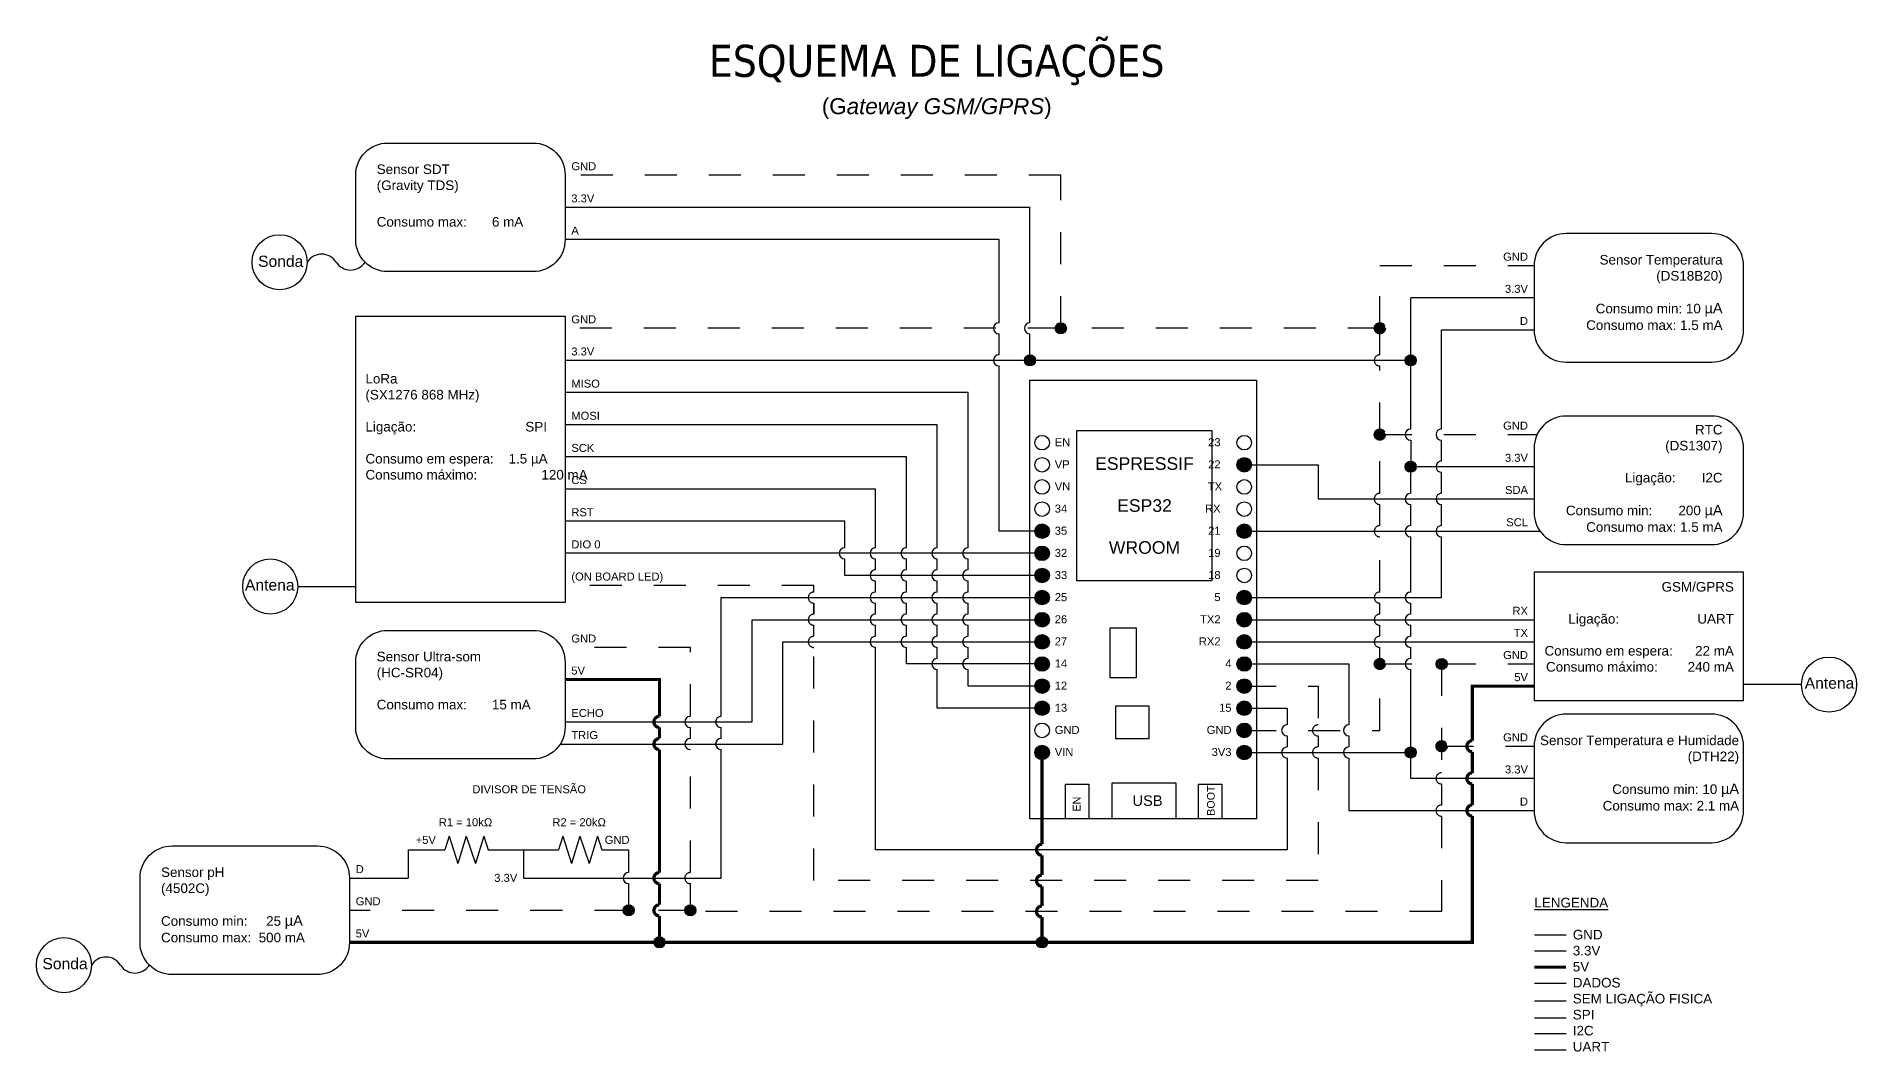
# Model space of a CAD drawing. Header units: millimetres. Extents: x 3638.9 to 3686.5, y 1948.8 to 1978.
# Drawn here: x 3648.54 to 3654.23, y 1953.66 to 1956.83 of the extents above; entities that cross this region are included whole.
import ezdxf

# ---------------------------------------------------------------- set-up
doc = ezdxf.new("R2010")
doc.units = ezdxf.units.MM
doc.linetypes.add('DASHDOT2', pattern=[12.7, 6.35, -3.175, 0, -3.175])
doc.linetypes.add('DASHED2', pattern=[9.525, 6.35, -3.175])
for name, color, linetype in [('Cercadura', 5, 'Continuous'), ('Cotas', 9, 'Continuous'), ('Paredes', 7, 'Continuous'), ('Texto', 51, 'Continuous'), ('Vista 1', 1, 'Continuous'), ('Vista 2', 2, 'Continuous'), ('Vista 3', 8, 'Continuous')]:
    doc.layers.add(name, color=color, linetype=linetype)
doc.styles.get("Standard").update_dxf_attribs({"font": 'arial.ttf'})
pattern_1 = [(0, (-0.079, 0.034), (0, 6.985), [5.08, -1.905]), (90, (-0.079, 0.034), (-6.985, 4e-16), [5.08, -1.905])]
pattern_2 = [(0, (0, -0.069), (0, 6.985), [5.08, -1.905]), (90, (0, -0.069), (-6.985, 4e-16), [5.08, -1.905])]

msp = doc.modelspace()

# ---------------------------------------------------------------- hatches: boundary and pattern name
at = {"layer": 'Cotas'}
h = msp.add_hatch(dxfattribs=at)
h.set_pattern_fill('ANGLE', color=256)
h.set_pattern_definition(pattern_2)
h.paths.add_polyline_path([(3651.7078, 1955.212, 1), (3651.6621, 1955.212, 1)])
h = msp.add_hatch(dxfattribs=at)
h.set_pattern_fill('ANGLE', color=256)
h.set_pattern_definition(pattern_2)
h.paths.add_polyline_path([(3651.7078, 1955.212, 1), (3651.6621, 1955.212, 1)])
h = msp.add_hatch(dxfattribs=at)
h.set_pattern_fill('ANGLE', color=256)
h.set_pattern_definition(pattern_2)
h.paths.add_polyline_path([(3651.7078, 1955.212, 1), (3651.6621, 1955.212, 1)])
h = msp.add_hatch(dxfattribs=at)
h.set_pattern_fill('ANGLE', color=256)
h.set_pattern_definition(pattern_2)
h.paths.add_polyline_path([(3651.7078, 1955.212, 1), (3651.6621, 1955.212, 1)])
h = msp.add_hatch(dxfattribs=at)
h.set_pattern_fill('ANGLE', color=256)
h.set_pattern_definition(pattern_2)
h.paths.add_polyline_path([(3651.7078, 1955.212, 1), (3651.6621, 1955.212, 1)])
at = {"layer": 'Paredes'}
h = msp.add_hatch(dxfattribs=at)
h.set_pattern_fill('ANGLE', color=256)
h.set_pattern_definition(pattern_1)
h.paths.add_polyline_path([(3654.1867, 1954.4553, 0.414214), (3654.1693, 1954.4379), (3654.1867, 1954.4379)])
h.paths.add_polyline_path([(3654.1867, 1954.4553), (3654.1867, 1954.4379), (3654.2041, 1954.4379, 0.414214)])
h.paths.add_polyline_path([(3654.2041, 1954.4379), (3654.1867, 1954.4379), (3654.1693, 1954.4379, 1)])
h = msp.add_hatch(dxfattribs=at)
h.set_pattern_fill('ANGLE', color=256)
h.set_pattern_definition(pattern_1)
h.paths.add_polyline_path([(3654.1867, 1954.4553, 0.414214), (3654.1693, 1954.4379), (3654.1867, 1954.4379)])
h.paths.add_polyline_path([(3654.1867, 1954.4553), (3654.1867, 1954.4379), (3654.2041, 1954.4379, 0.414214)])
h.paths.add_polyline_path([(3654.2041, 1954.4379), (3654.1867, 1954.4379), (3654.1693, 1954.4379, 1)])
at = {"layer": 'Texto'}
h = msp.add_hatch(color=256, dxfattribs=at)
h.dxf.hatch_style = 1
h.paths.add_polyline_path([(3652.3395, 1955.4886, 1), (3652.2938, 1955.4886, 1)])
h = msp.add_hatch(dxfattribs=at)
h.set_pattern_fill('ANGLE', color=256)
h.set_pattern_definition([(0, (0, 0), (0, 6.985), [5.08, -1.905]), (90, (0, 0), (-6.985, 4e-16), [5.08, -1.905])])
h.paths.add_polyline_path([(3651.7078, 1955.2811, 1), (3651.6621, 1955.2811, 1)])
h = msp.add_hatch(color=256, dxfattribs=at)
h.dxf.hatch_style = 1
h.paths.add_polyline_path([(3651.7078, 1955.2811, 1), (3651.6621, 1955.2811, 1)])
h = msp.add_hatch(color=256, dxfattribs=at)
h.dxf.hatch_style = 1
h.paths.add_polyline_path([(3652.2938, 1955.2811, 1), (3652.3395, 1955.2811, 1)])
h = msp.add_hatch(color=256, dxfattribs=at)
h.dxf.hatch_style = 1
h.paths.add_polyline_path([(3651.7078, 1955.212, 1), (3651.6621, 1955.212, 1)])
h = msp.add_hatch(color=256, dxfattribs=at)
h.dxf.hatch_style = 1
h.paths.add_polyline_path([(3651.7078, 1955.1429, 1), (3651.6621, 1955.1429, 1)])
h = msp.add_hatch(color=256, dxfattribs=at)
h.dxf.hatch_style = 1
h.paths.add_polyline_path([(3651.7078, 1955.0737, 1), (3651.6621, 1955.0737, 1)])
h = msp.add_hatch(color=256, dxfattribs=at)
h.dxf.hatch_style = 1
h.paths.add_polyline_path([(3652.2938, 1955.0737, 1), (3652.3395, 1955.0737, 1)])
h = msp.add_hatch(color=256, dxfattribs=at)
h.dxf.hatch_style = 1
h.paths.add_polyline_path([(3651.7078, 1955.0046, 1), (3651.6621, 1955.0046, 1)])
h = msp.add_hatch(color=256, dxfattribs=at)
h.dxf.hatch_style = 1
h.paths.add_polyline_path([(3652.3395, 1955.0046, 1), (3652.2938, 1955.0046, 1)])
h = msp.add_hatch(color=256, dxfattribs=at)
h.dxf.hatch_style = 1
h.paths.add_polyline_path([(3651.7078, 1954.9354, 1), (3651.6621, 1954.9354, 1)])
h = msp.add_hatch(color=256, dxfattribs=at)
h.dxf.hatch_style = 1
h.paths.add_polyline_path([(3652.3395, 1954.9354, 1), (3652.2938, 1954.9354, 1)])
h = msp.add_hatch(color=256, dxfattribs=at)
h.dxf.hatch_style = 1
h.paths.add_polyline_path([(3651.7078, 1954.8663, 1), (3651.6621, 1954.8663, 1)])
h = msp.add_hatch(color=256, dxfattribs=at)
h.dxf.hatch_style = 1
h.paths.add_polyline_path([(3652.2938, 1954.8663, 1), (3652.3395, 1954.8663, 1)])
h = msp.add_hatch(color=256, dxfattribs=at)
h.dxf.hatch_style = 1
h.paths.add_polyline_path([(3651.7078, 1954.7971, 1), (3651.6621, 1954.7971, 1)])
h = msp.add_hatch(color=256, dxfattribs=at)
h.dxf.hatch_style = 1
h.paths.add_polyline_path([(3652.3395, 1954.7971, 1), (3652.2938, 1954.7971, 1)])
h = msp.add_hatch(color=256, dxfattribs=at)
h.dxf.hatch_style = 1
h.paths.add_polyline_path([(3651.7078, 1954.728, 1), (3651.6621, 1954.728, 1)])
h = msp.add_hatch(color=256, dxfattribs=at)
h.dxf.hatch_style = 1
h.paths.add_polyline_path([(3652.3395, 1954.728, 1), (3652.2938, 1954.728, 1)])
at = {"layer": 'Vista 1'}
h = msp.add_hatch(color=11, dxfattribs=at)
h.dxf.hatch_style = 1
h.paths.add_polyline_path([(3651.6471, 1955.8322), (3651.6471, 1955.8148), (3651.6645, 1955.8148, 0.414214)])
h.paths.add_polyline_path([(3651.6471, 1955.8322, 0.414214), (3651.6297, 1955.8148), (3651.6471, 1955.8148)])
h.paths.add_polyline_path([(3651.6645, 1955.8148), (3651.6297, 1955.8148, 1)])
h = msp.add_hatch(color=11, dxfattribs=at)
h.dxf.hatch_style = 1
h.paths.add_polyline_path([(3652.8368, 1955.8322), (3652.8368, 1955.8148), (3652.8542, 1955.8148, 0.414214)])
h.paths.add_polyline_path([(3652.8368, 1955.8322, 0.414214), (3652.8194, 1955.8148), (3652.8368, 1955.8148)])
h.paths.add_polyline_path([(3652.8542, 1955.8148), (3652.8194, 1955.8148, 1)])
h = msp.add_hatch(color=11, dxfattribs=at)
h.dxf.hatch_style = 1
h.paths.add_polyline_path([(3652.8368, 1955.5), (3652.8368, 1955.4825), (3652.8542, 1955.4825, 0.414214)])
h.paths.add_polyline_path([(3652.8368, 1955.5, 0.414214), (3652.8194, 1955.4825), (3652.8368, 1955.4825)])
h.paths.add_polyline_path([(3652.8542, 1955.4825), (3652.8194, 1955.4825, 1)])
h = msp.add_hatch(color=244, dxfattribs=at)
h.dxf.hatch_style = 1
h.paths.add_polyline_path([(3651.6621, 1954.5897, 1), (3651.7078, 1954.5897, 1)])
h = msp.add_hatch(color=11, dxfattribs=at)
h.dxf.hatch_style = 1
h.paths.add_polyline_path([(3652.2938, 1954.5897, 1), (3652.3395, 1954.5897, 1)])
h = msp.add_hatch(color=11, dxfattribs=at)
h.dxf.hatch_style = 1
h.paths.add_polyline_path([(3652.8368, 1954.6071), (3652.8368, 1954.5897), (3652.8542, 1954.5897, 0.414214)])
h.paths.add_polyline_path([(3652.8368, 1954.6071, 0.414214), (3652.8194, 1954.5897), (3652.8368, 1954.5897)])
h.paths.add_polyline_path([(3652.8542, 1954.5897), (3652.8194, 1954.5897, 1)])
h = msp.add_hatch(color=244, dxfattribs=at)
h.dxf.hatch_style = 1
h.paths.add_polyline_path([(3650.4896, 1954.0138), (3650.4896, 1953.9963), (3650.507, 1953.9963, 0.414214)])
h.paths.add_polyline_path([(3650.4896, 1954.0138, 0.414214), (3650.4722, 1953.9963), (3650.4896, 1953.9963)])
h.paths.add_polyline_path([(3650.507, 1953.9963), (3650.4722, 1953.9963, 1)])
h = msp.add_hatch(color=244, dxfattribs=at)
h.dxf.hatch_style = 1
h.paths.add_polyline_path([(3651.685, 1954.0138), (3651.685, 1953.9963), (3651.7024, 1953.9963, 0.414214)])
h.paths.add_polyline_path([(3651.685, 1954.0138, 0.414214), (3651.6676, 1953.9963), (3651.685, 1953.9963)])
h.paths.add_polyline_path([(3651.7024, 1953.9963), (3651.6676, 1953.9963, 1)])
at = {"layer": 'Vista 3'}
h = msp.add_hatch(color=256, dxfattribs=at)
h.dxf.hatch_style = 1
h.paths.add_polyline_path([(3651.7436, 1955.9327), (3651.7436, 1955.9153), (3651.761, 1955.9153, 0.414214)])
h.paths.add_polyline_path([(3651.7436, 1955.9327, 0.414214), (3651.7262, 1955.9153), (3651.7436, 1955.9153)])
h.paths.add_polyline_path([(3651.761, 1955.9153), (3651.7262, 1955.9153, 1)])
at = {"layer": 'Vista 3', "linetype": 'DASHDOT2', "ltscale": 0.008}
h = msp.add_hatch(color=256, dxfattribs=at)
h.dxf.hatch_style = 1
h.paths.add_polyline_path([(3652.7403, 1955.9327), (3652.7403, 1955.9153), (3652.7578, 1955.9153, 0.414214)])
h.paths.add_polyline_path([(3652.7403, 1955.9327, 0.414214), (3652.7229, 1955.9153), (3652.7403, 1955.9153)])
h.paths.add_polyline_path([(3652.7578, 1955.9153), (3652.7229, 1955.9153, 1)])
h = msp.add_hatch(color=256, dxfattribs=at)
h.dxf.hatch_style = 1
h.paths.add_polyline_path([(3652.7403, 1955.6004), (3652.7403, 1955.583), (3652.7578, 1955.583, 0.414214)])
h.paths.add_polyline_path([(3652.7403, 1955.6004, 0.414214), (3652.7229, 1955.583), (3652.7403, 1955.583)])
h.paths.add_polyline_path([(3652.7578, 1955.583), (3652.7229, 1955.583, 1)])
h = msp.add_hatch(color=256, dxfattribs=at)
h.dxf.hatch_style = 1
h.paths.add_polyline_path([(3652.7403, 1954.8837), (3652.7403, 1954.8663), (3652.7578, 1954.8663, 0.414214)])
h.paths.add_polyline_path([(3652.7403, 1954.8837, 0.414214), (3652.7229, 1954.8663), (3652.7403, 1954.8663)])
h.paths.add_polyline_path([(3652.7578, 1954.8663), (3652.7229, 1954.8663, 1)])
at = {"layer": 'Vista 3'}
h = msp.add_hatch(color=256, dxfattribs=at)
h.dxf.hatch_style = 1
h.paths.add_polyline_path([(3652.9333, 1954.8837), (3652.9333, 1954.8663), (3652.9507, 1954.8663, 0.414214)])
h.paths.add_polyline_path([(3652.9333, 1954.8837, 0.414214), (3652.9158, 1954.8663), (3652.9333, 1954.8663)])
h.paths.add_polyline_path([(3652.9507, 1954.8663), (3652.9158, 1954.8663, 1)])
h = msp.add_hatch(color=256, dxfattribs=at)
h.dxf.hatch_style = 1
h.paths.add_polyline_path([(3652.2938, 1954.6588, 1), (3652.3395, 1954.6588, 1)])
at = {"layer": 'Vista 3', "linetype": 'DASHDOT2', "ltscale": 0.008}
h = msp.add_hatch(color=256, dxfattribs=at)
h.dxf.hatch_style = 1
h.paths.add_polyline_path([(3652.9333, 1954.6266), (3652.9333, 1954.6092), (3652.9507, 1954.6092, 0.414214)])
h.paths.add_polyline_path([(3652.9333, 1954.6266, 0.414214), (3652.9158, 1954.6092), (3652.9333, 1954.6092)])
h.paths.add_polyline_path([(3652.9507, 1954.6092), (3652.9158, 1954.6092, 1)])
at = {"layer": 'Vista 3'}
h = msp.add_hatch(color=256, dxfattribs=at)
h.dxf.hatch_style = 1
h.paths.add_polyline_path([(3650.3931, 1954.1138), (3650.3931, 1954.0964), (3650.4105, 1954.0964, 0.414214)])
h.paths.add_polyline_path([(3650.3931, 1954.1138, 0.414214), (3650.3757, 1954.0964), (3650.3931, 1954.0964)])
h.paths.add_polyline_path([(3650.4105, 1954.0964), (3650.3757, 1954.0964, 1)])
h = msp.add_hatch(color=256, dxfattribs=at)
h.dxf.hatch_style = 1
h.paths.add_polyline_path([(3650.586, 1954.1138), (3650.586, 1954.0964), (3650.6035, 1954.0964, 0.414214)])
h.paths.add_polyline_path([(3650.586, 1954.1138, 0.414214), (3650.5686, 1954.0964), (3650.586, 1954.0964)])
h.paths.add_polyline_path([(3650.6035, 1954.0964), (3650.5686, 1954.0964, 1)])

# ---------------------------------------------------------------- linework, layer by layer
at = {"layer": 'Cercadura'}
for points in [[(3649.6403, 1956.4941), (3650.0947, 1956.4941, -0.414214), (3650.1947, 1956.3941), (3650.1947, 1956.1922, -0.414214), (3650.0947, 1956.0922), (3649.6403, 1956.0922, -0.414214), (3649.5403, 1956.1922), (3649.5403, 1956.3941, -0.414214)], [(3653.777, 1956.2113), (3653.3226, 1956.2113, 0.414214), (3653.2226, 1956.1113), (3653.2226, 1955.9095, 0.414214), (3653.3226, 1955.8095), (3653.777, 1955.8095, 0.414214), (3653.877, 1955.9095), (3653.877, 1956.1113, 0.414214)], [(3653.777, 1955.641), (3653.3226, 1955.641, 0.414214), (3653.2226, 1955.541), (3653.2226, 1955.3392, 0.414214), (3653.3226, 1955.2392), (3653.777, 1955.2392, 0.414214), (3653.877, 1955.3392), (3653.877, 1955.541, 0.414214)], [(3649.6403, 1954.9714), (3650.0947, 1954.9714, -0.414214), (3650.1947, 1954.8714), (3650.1947, 1954.6695, -0.414214), (3650.0947, 1954.5695), (3649.6403, 1954.5695, -0.414214), (3649.5403, 1954.6695), (3649.5403, 1954.8714, -0.414214)], [(3653.777, 1954.7096), (3653.3226, 1954.7096, 0.414214), (3653.2226, 1954.6096), (3653.2226, 1954.4078, 0.414214), (3653.3226, 1954.3078), (3653.777, 1954.3078, 0.414214), (3653.877, 1954.4078), (3653.877, 1954.6096, 0.414214)], [(3648.9664, 1954.2977), (3649.4208, 1954.2977, -0.414214), (3649.5208, 1954.1977), (3649.5208, 1953.9959, -0.414214), (3649.4208, 1953.8959), (3648.9664, 1953.8959, -0.414214), (3648.8664, 1953.9959), (3648.8664, 1954.1977, -0.414214)]]:
    msp.add_lwpolyline(points, format="xyb", close=True, dxfattribs=at)
for points in [[(3649.5403, 1955.9535), (3650.1947, 1955.9535), (3650.1947, 1955.0584), (3649.5403, 1955.0584)], [(3653.877, 1955.1535), (3653.2226, 1955.1535), (3653.2226, 1954.7517), (3653.877, 1954.7517)]]:
    msp.add_lwpolyline(points, close=True, dxfattribs=at)
at = {"layer": 'Cotas'}
for centre in [(3652.3166, 1954.6588), (3651.685, 1954.5897), (3652.3166, 1954.5897)]:
    msp.add_circle(centre, 0.0228, dxfattribs=at)
at = {"layer": 'Paredes'}
for p, q in [((3649.3595, 1955.1084), (3649.5403, 1955.1084)), ((3654.0578, 1954.8017), (3653.877, 1954.8017))]:
    msp.add_line(p, q, dxfattribs=at)
for points in [[(3651.6471, 1955.7531), (3652.3545, 1955.7531), (3652.3545, 1954.3822), (3651.6471, 1954.3822)], [(3651.7941, 1955.5959), (3652.2159, 1955.5959), (3652.2159, 1955.1262), (3651.7941, 1955.1262)]]:
    msp.add_lwpolyline(points, close=True, dxfattribs=at)
for centre in [(3649.3027, 1956.1215), (3649.2734, 1955.1084), (3654.1439, 1954.8017), (3648.6288, 1953.9252)]:
    msp.add_circle(centre, 0.0861, dxfattribs=at)
for centre, radius, start, end in [((3649.434, 1956.094), 0.0529, 31.3387, 148.6613), ((3649.5244, 1956.1512), 0.0541, 213.2799, 326.7201), ((3648.7601, 1953.8976), 0.0529, 31.3387, 148.6613), ((3648.8505, 1953.9548), 0.0541, 213.2799, 326.7201)]:
    msp.add_arc(centre, radius, start, end, dxfattribs=at)
at = {"layer": 'Texto'}
for centre in [(3652.3166, 1955.4886), (3651.685, 1955.2811), (3652.3166, 1955.2811), (3651.685, 1955.212), (3651.685, 1955.212), (3651.685, 1955.1429), (3651.685, 1955.0737), (3652.3166, 1955.0737), (3651.685, 1955.0046), (3652.3166, 1955.0046), (3651.685, 1954.9354), (3652.3166, 1954.9354), (3651.685, 1954.8663), (3652.3166, 1954.8663), (3651.685, 1954.7971), (3652.3166, 1954.7971), (3651.685, 1954.728), (3652.3166, 1954.728)]:
    msp.add_circle(centre, 0.0228, dxfattribs=at)
at = {"layer": 'Vista 1', "color": 11}
for p, q in [((3650.1947, 1956.2932), (3651.6471, 1956.2932)), ((3651.6471, 1955.9327), (3651.6471, 1956.2932)), ((3653.2226, 1956.0104), (3652.8368, 1956.0104)), ((3652.8368, 1955.8148), (3652.8368, 1956.0104)), ((3651.6471, 1955.8148), (3651.6471, 1955.8978)), ((3652.8368, 1955.5656), (3652.8368, 1955.4825)), ((3653.2226, 1955.4825), (3652.8368, 1955.4825)), ((3652.8368, 1955.3995), (3652.8368, 1955.4825)), ((3652.8368, 1955.2986), (3652.8368, 1955.3647)), ((3652.8368, 1955.2986), (3652.8368, 1955.3647)), ((3652.8368, 1955.0911), (3652.8368, 1955.2637)), ((3652.8368, 1955.022), (3652.8368, 1955.0563)), ((3652.8368, 1954.9528), (3652.8368, 1954.9872)), ((3652.8368, 1954.8837), (3652.8368, 1954.918)), ((3652.8368, 1954.5087), (3652.8368, 1954.8489)), ((3652.3166, 1954.5897), (3652.8368, 1954.5897)), ((3653.2226, 1954.5087), (3652.8368, 1954.5087)), ((3653.3223, 1953.9687), (3653.2232, 1953.9687))]:
    msp.add_line(p, q, dxfattribs=at)
msp.add_lwpolyline([(3652.8368, 1955.6004), (3652.8368, 1955.8148), (3650.1947, 1955.8148)], dxfattribs=at)
at = {"layer": 'Vista 1', "color": 244, "const_width": 0.01}
for points in [[(3653.2226, 1954.7971), (3653.0297, 1954.7971), (3653.0297, 1954.6266, 1), (3653.0297, 1954.5917), (3653.0297, 1954.5261, 1), (3653.0297, 1954.4913), (3653.0297, 1954.4256, 1), (3653.0297, 1954.3908), (3653.0297, 1953.9963), (3650.4896, 1953.9963), (3650.4896, 1954.079, -1), (3650.4896, 1954.1138), (3650.4896, 1954.1799, -1), (3650.4896, 1954.2147), (3650.4896, 1954.5987, -1), (3650.4896, 1954.6335), (3650.4896, 1954.6678, -1), (3650.4896, 1954.7027), (3650.4896, 1954.8179), (3650.1947, 1954.8179)], [(3651.685, 1954.5897), (3651.685, 1954.3031, 1), (3651.685, 1954.2683), (3651.685, 1954.2067, 1), (3651.685, 1954.1719), (3651.685, 1954.1102, 1), (3651.685, 1954.0754), (3651.685, 1953.9963)]]:
    msp.add_lwpolyline(points, format="xyb", dxfattribs=at)
for points in [[(3650.4896, 1953.9963), (3649.5208, 1953.9963)], [(3653.3223, 1953.9188), (3653.2232, 1953.9188)]]:
    msp.add_lwpolyline(points, dxfattribs=at)
at = {"layer": 'Vista 1', "color": 11}
for centre in [(3651.6471, 1955.8148), (3652.8368, 1955.8148), (3652.8368, 1955.4825), (3652.8368, 1954.5897)]:
    msp.add_circle(centre, 0.0174, dxfattribs=at)
at = {"layer": 'Vista 1', "color": 244}
for centre in [(3650.4896, 1953.9963), (3651.685, 1953.9963)]:
    msp.add_circle(centre, 0.0174, dxfattribs=at)
at = {"layer": 'Vista 1', "color": 11}
for centre in [(3651.6471, 1955.9153), (3652.8368, 1955.583), (3652.8368, 1955.3821), (3652.8368, 1955.2811), (3652.8368, 1955.0737), (3652.8368, 1955.0046), (3652.8368, 1954.9354), (3652.8368, 1954.8663)]:
    msp.add_arc(centre, 0.0174, 90, 270, dxfattribs=at)
at = {"layer": 'Vista 2'}
for p, q in [((3651.5506, 1956.1927), (3650.1947, 1956.1927)), ((3651.5506, 1955.9327), (3651.5506, 1956.1927)), ((3651.5506, 1955.8322), (3651.5506, 1955.8978)), ((3652.9333, 1955.9099), (3653.2226, 1955.9099)), ((3652.9333, 1955.6004), (3652.9333, 1955.9099)), ((3651.5506, 1955.2811), (3651.5506, 1955.7974)), ((3652.9333, 1955.5), (3652.9333, 1955.5656)), ((3652.9333, 1955.3995), (3652.9333, 1955.4651)), ((3652.9333, 1955.2986), (3652.9333, 1955.3647)), ((3651.685, 1955.2811), (3651.5506, 1955.2811)), ((3651.685, 1955.212), (3650.1947, 1955.212)), ((3652.9333, 1955.0737), (3652.9333, 1955.2637)), ((3652.3166, 1955.0737), (3652.9333, 1955.0737)), ((3649.8323, 1954.3285), (3649.8189, 1954.2856)), ((3649.8323, 1954.3285), (3649.8592, 1954.2428)), ((3649.886, 1954.3285), (3649.8592, 1954.2428)), ((3649.886, 1954.3285), (3649.9144, 1954.2428)), ((3649.9412, 1954.3285), (3649.9144, 1954.2428)), ((3649.9412, 1954.3285), (3649.9547, 1954.2856)), ((3649.7044, 1954.2856), (3649.8189, 1954.2856)), ((3649.7044, 1954.2856), (3649.7044, 1954.1973)), ((3649.9547, 1954.2856), (3650.0643, 1954.2856)), ((3650.0643, 1954.2856), (3650.0643, 1954.1973)), ((3653.3223, 1953.8675), (3653.2232, 1953.8675))]:
    msp.add_line(p, q, dxfattribs=at)
at = {"layer": 'Vista 2', "color": 116}
for p, q in [((3651.4542, 1955.7143), (3650.1947, 1955.7143)), ((3651.4542, 1955.2294), (3651.4542, 1955.7143)), ((3651.3577, 1955.6139), (3650.1947, 1955.6139)), ((3651.3577, 1955.2294), (3651.3577, 1955.6139)), ((3651.2613, 1955.5134), (3650.1947, 1955.5134)), ((3651.2613, 1955.2294), (3651.2613, 1955.5134)), ((3651.2613, 1955.1603), (3651.2613, 1955.1946)), ((3651.3577, 1955.1603), (3651.3577, 1955.1946)), ((3651.4542, 1955.1603), (3651.4542, 1955.1946)), ((3651.2613, 1955.0911), (3651.2613, 1955.1254)), ((3651.3577, 1955.0911), (3651.3577, 1955.1254)), ((3651.4542, 1955.0911), (3651.4542, 1955.1254)), ((3651.2613, 1955.022), (3651.2613, 1955.0563)), ((3651.3577, 1955.022), (3651.3577, 1955.0563)), ((3651.4542, 1955.022), (3651.4542, 1955.0563)), ((3651.2613, 1954.9528), (3651.2613, 1954.9872)), ((3651.3577, 1954.9528), (3651.3577, 1954.9872)), ((3651.4542, 1954.9528), (3651.4542, 1954.9872)), ((3651.2613, 1954.8663), (3651.2613, 1954.918)), ((3651.3577, 1954.8837), (3651.3577, 1954.918)), ((3651.4542, 1954.8837), (3651.4542, 1954.918)), ((3651.685, 1954.8663), (3651.2613, 1954.8663)), ((3651.3577, 1954.728), (3651.3577, 1954.8489)), ((3651.4542, 1954.7971), (3651.4542, 1954.8489)), ((3651.685, 1954.7971), (3651.4542, 1954.7971)), ((3651.685, 1954.728), (3651.3577, 1954.728)), ((3653.3223, 1953.7594), (3653.2232, 1953.7594))]:
    msp.add_line(p, q, dxfattribs=at)
at = {"layer": 'Vista 2', "color": 215}
for p, q in [((3652.3166, 1955.2811), (3653.2412, 1955.2811)), ((3653.3223, 1953.7102), (3653.2232, 1953.7102))]:
    msp.add_line(p, q, dxfattribs=at)
at = {"layer": 'Vista 2', "color": 152}
for p, q in [((3652.3166, 1955.0046), (3653.2226, 1955.0046)), ((3652.3166, 1954.9354), (3653.2226, 1954.9354)), ((3653.3223, 1953.6599), (3653.2232, 1953.6599))]:
    msp.add_line(p, q, dxfattribs=at)
at = {"layer": 'Vista 2', "linetype": 'DASHED2', "ltscale": 0.003}
msp.add_line((3653.3223, 1953.8123), (3653.2232, 1953.8123), dxfattribs=at)
at = {"layer": 'Vista 2', "color": 215}
msp.add_lwpolyline([(3652.3166, 1955.4886), (3652.5474, 1955.4886), (3652.5474, 1955.3821), (3653.2226, 1955.3821)], dxfattribs=at)
at = {"layer": 'Vista 2', "color": 116}
for points in [[(3651.1648, 1955.2294), (3651.1648, 1955.4129), (3650.1947, 1955.4129)], [(3651.1648, 1955.1603), (3651.1648, 1955.1946)], [(3651.1648, 1955.0911), (3651.1648, 1955.1254)], [(3651.1648, 1955.022), (3651.1648, 1955.0563)], [(3651.1648, 1954.9528), (3651.1648, 1954.9872)], [(3652.451, 1954.5723), (3652.451, 1954.2857), (3651.1648, 1954.2857), (3651.1648, 1954.918)], [(3652.3166, 1954.728), (3652.451, 1954.728), (3652.451, 1954.6763)], [(3652.451, 1954.6414), (3652.451, 1954.6071)]]:
    msp.add_lwpolyline(points, dxfattribs=at)
at = {"layer": 'Vista 2'}
for points in [[(3651.0683, 1955.2294), (3651.0683, 1955.3125), (3650.1947, 1955.3125)], [(3651.685, 1955.1429), (3651.0683, 1955.1429), (3651.0683, 1955.1946)], [(3650.6825, 1954.7027), (3650.6825, 1955.0737), (3651.685, 1955.0737)], [(3650.1947, 1954.6852), (3650.779, 1954.6852), (3650.779, 1955.0046), (3651.685, 1955.0046)], [(3650.1792, 1954.6161), (3650.8754, 1954.6161), (3650.8754, 1954.9354), (3651.685, 1954.9354)], [(3652.3166, 1954.8663), (3652.6439, 1954.8663), (3652.6439, 1954.6763)], [(3650.6825, 1954.6335), (3650.6825, 1954.6678)], [(3650.0643, 1954.1973), (3650.6825, 1954.1973), (3650.6825, 1954.5987)], [(3652.6439, 1954.6414), (3652.6439, 1954.6071)], [(3652.6439, 1954.6414), (3652.6439, 1954.6071)], [(3652.6439, 1954.5723), (3652.6439, 1954.4082), (3653.2226, 1954.4082)], [(3649.5208, 1954.1973), (3649.7044, 1954.1973)]]:
    msp.add_lwpolyline(points, dxfattribs=at)
at = {"layer": 'Vista 2', "linetype": 'DASHED2', "ltscale": 0.003}
msp.add_lwpolyline([(3650.9719, 1955.0563), (3650.9719, 1955.022), (3650.9719, 1955.0563, -1), (3650.9719, 1955.0911), (3650.9719, 1955.1115), (3650.1947, 1955.1115)], format="xyb", dxfattribs=at)
for points in [[(3650.9719, 1954.9528), (3650.9719, 1954.9872)], [(3650.9719, 1954.9528), (3650.9719, 1954.9872)], [(3652.5474, 1954.5723), (3652.5474, 1954.1893), (3650.9719, 1954.1893), (3650.9719, 1954.918)], [(3652.3166, 1954.7971), (3652.5474, 1954.7971), (3652.5474, 1954.6763)], [(3652.5474, 1954.6414), (3652.5474, 1954.6071)]]:
    msp.add_lwpolyline(points, dxfattribs=at)
at = {"layer": 'Vista 2'}
for centre in [(3651.5506, 1955.9153), (3651.5506, 1955.8148), (3652.9333, 1955.583), (3652.9333, 1955.4825), (3652.9333, 1955.3821), (3652.9333, 1955.2811), (3651.0683, 1955.212), (3650.6825, 1954.6852), (3652.6439, 1954.6588), (3650.6825, 1954.6161), (3652.6439, 1954.5897)]:
    msp.add_arc(centre, 0.0174, 90, 270, dxfattribs=at)
at = {"layer": 'Vista 2', "color": 116}
for centre in [(3651.1648, 1955.212), (3651.2613, 1955.212), (3651.3577, 1955.212), (3651.4542, 1955.212), (3651.1648, 1955.1429), (3651.2613, 1955.1429), (3651.3577, 1955.1429), (3651.4542, 1955.1429), (3651.1648, 1955.0737), (3651.2613, 1955.0737), (3651.3577, 1955.0737), (3651.4542, 1955.0737), (3651.1648, 1955.0046), (3651.2613, 1955.0046), (3651.3577, 1955.0046), (3651.4542, 1955.0046), (3651.1648, 1954.9354), (3651.2613, 1954.9354), (3651.3577, 1954.9354), (3651.4542, 1954.9354), (3651.3577, 1954.8663), (3651.4542, 1954.8663), (3652.451, 1954.6588), (3652.451, 1954.5897)]:
    msp.add_arc(centre, 0.0174, 90, 270, dxfattribs=at)
at = {"layer": 'Vista 2', "linetype": 'DASHED2', "ltscale": 0.003}
for centre in [(3650.9719, 1955.0046), (3650.9719, 1954.9354), (3652.5474, 1954.6588), (3652.5474, 1954.5897)]:
    msp.add_arc(centre, 0.0174, 90, 270, dxfattribs=at)
at = {"layer": 'Vista 3', "linetype": 'DASHDOT2', "ltscale": 0.008}
for p, q in [((3651.7436, 1956.3936), (3650.1947, 1956.3936)), ((3651.7436, 1955.9153), (3651.7436, 1956.3936)), ((3652.7403, 1956.1109), (3653.2226, 1956.1109)), ((3652.7403, 1955.9153), (3652.7403, 1956.1109)), ((3652.7403, 1955.583), (3652.7403, 1955.7974)), ((3652.7403, 1955.583), (3653.2319, 1955.583)), ((3652.7403, 1955.3995), (3652.7403, 1955.583)), ((3652.7403, 1955.2986), (3652.7403, 1955.3647)), ((3652.7403, 1955.2986), (3652.7403, 1955.3647)), ((3652.7403, 1955.0911), (3652.7403, 1955.2637)), ((3652.7403, 1955.022), (3652.7403, 1955.0563)), ((3652.7403, 1954.9528), (3652.7403, 1954.9872)), ((3652.7403, 1954.6588), (3652.7403, 1954.918)), ((3652.7403, 1954.8663), (3653.2226, 1954.8663)), ((3652.3166, 1954.6588), (3652.7403, 1954.6588)), ((3652.9333, 1954.6092), (3653.2226, 1954.6092)), ((3650.3097, 1954.2856), (3650.3931, 1954.2856)), ((3650.3931, 1954.2856), (3650.3931, 1954.2147)), ((3650.3931, 1954.1799), (3650.3931, 1954.0964)), ((3650.586, 1954.0964), (3649.5208, 1954.0964))]:
    msp.add_line(p, q, dxfattribs=at)
at = {"layer": 'Vista 3'}
for p, q in [((3650.1873, 1954.3285), (3650.1739, 1954.2856)), ((3650.1873, 1954.3285), (3650.2142, 1954.2428)), ((3650.241, 1954.3285), (3650.2142, 1954.2428)), ((3650.241, 1954.3285), (3650.2694, 1954.2428)), ((3650.2962, 1954.3285), (3650.2694, 1954.2428)), ((3650.2962, 1954.3285), (3650.3097, 1954.2856)), ((3650.0643, 1954.2856), (3650.1739, 1954.2856))]:
    msp.add_line(p, q, dxfattribs=at)
at = {"layer": 'Vista 3', "linetype": 'DASHDOT2', "ltscale": 0.005}
msp.add_line((3653.3223, 1954.0193), (3653.2232, 1954.0193), dxfattribs=at)
at = {"layer": 'Vista 3', "linetype": 'DASHDOT2', "ltscale": 0.008}
for points in [[(3652.7403, 1955.8322), (3652.7403, 1955.9153), (3650.1947, 1955.9153)], [(3650.586, 1954.7027), (3650.586, 1954.918), (3650.1832, 1954.918)], [(3652.9333, 1954.8663), (3652.9333, 1954.5261)], [(3650.586, 1954.2147), (3650.586, 1954.5987)], [(3652.9333, 1954.4913), (3652.9333, 1954.4256)], [(3652.9333, 1954.3908), (3652.9333, 1954.0928), (3650.586, 1954.0928), (3650.586, 1954.1799)]]:
    msp.add_lwpolyline(points, dxfattribs=at)
at = {"layer": 'Vista 3'}
for points in [[(3651.8975, 1954.9793), (3651.9791, 1954.9793), (3651.9791, 1954.823), (3651.8975, 1954.823)], [(3651.9152, 1954.7356), (3652.0184, 1954.7356), (3652.0184, 1954.6324), (3651.9152, 1954.6324)], [(3651.7578, 1954.4909), (3651.8316, 1954.4909), (3651.8316, 1954.3822), (3651.7578, 1954.3822)], [(3651.9044, 1954.4948), (3652.103, 1954.4948), (3652.103, 1954.3822), (3651.9044, 1954.3822)], [(3652.1733, 1954.4909), (3652.2471, 1954.4909), (3652.2471, 1954.3822), (3652.1733, 1954.3822)]]:
    msp.add_lwpolyline(points, close=True, dxfattribs=at)
msp.add_lwpolyline([(3650.586, 1954.6335), (3650.586, 1954.6678)], dxfattribs=at)
for centre, radius in [((3651.7436, 1955.9153), 0.0174), ((3651.685, 1955.5577), 0.0228), ((3652.3166, 1955.5577), 0.0228), ((3651.685, 1955.4886), 0.0228), ((3651.685, 1955.4194), 0.0228), ((3652.3166, 1955.4194), 0.0228), ((3651.685, 1955.3503), 0.0228), ((3652.3166, 1955.3503), 0.0228), ((3652.3166, 1955.212), 0.0228), ((3652.3166, 1955.1429), 0.0228), ((3652.9333, 1954.8663), 0.0174), ((3651.685, 1954.6588), 0.0228), ((3650.3931, 1954.0964), 0.0174), ((3650.586, 1954.0964), 0.0174)]:
    msp.add_circle(centre, radius, dxfattribs=at)
at = {"layer": 'Vista 3', "linetype": 'DASHDOT2', "ltscale": 0.008}
for centre in [(3652.7403, 1955.9153), (3652.7403, 1955.583), (3652.7403, 1954.8663), (3652.9333, 1954.6092)]:
    msp.add_circle(centre, 0.0174, dxfattribs=at)
for centre in [(3652.7403, 1955.8148), (3652.7403, 1955.3821), (3652.7403, 1955.2811), (3652.7403, 1955.0737), (3652.7403, 1955.0046), (3652.7403, 1954.9354), (3652.9333, 1954.5087), (3652.9333, 1954.4082), (3650.586, 1954.1973)]:
    msp.add_arc(centre, 0.0174, 90, 270, dxfattribs=at)
at = {"layer": 'Vista 3'}
for centre in [(3650.586, 1954.6852), (3650.586, 1954.6161), (3650.3931, 1954.1973)]:
    msp.add_arc(centre, 0.0174, 90, 270, dxfattribs=at)

# ---------------------------------------------------------------- texts
at = {"layer": 'Paredes', "insert": (3651.3558, 1956.8009), "char_height": 0.1, "attachment_point": 2}
msp.add_mtext_dynamic_manual_height_columns('{\\fTahoma|b0|i0|c0|p34;ESQUEMA DE LIGAÇÕES\\fArial|b0|i0|c0|p34;\\H0.5x;\\P(G\\fArial|b0|i1|c0|p34;ateway GSM/GPRS\\fArial|b0|i0|c0|p34;) }', width=5.72874, gutter_width=12.5, heights=[0], dxfattribs=at)
at = {"layer": 'Texto'}
for s, width, gutter_width, heights, insert, char_height, attachment_point in [('Sensor SDT\\P(Gravity TDS) \\P\\P{\\H0.28571x; \\P}Consumo max:^I6 mA', 0.664626, 12.5, [0], (3649.606, 1956.4271), 0.03, 1), ('GND', 0.03182, 12.5, [0], (3650.2141, 1956.4341), 0.025, 1), ('3.3V', 0.03182, 12.5, [0], (3650.2141, 1956.3336), 0.025, 1), ('A', 0.03182, 12.5, [0], (3650.2141, 1956.2332), 0.025, 1), ('Sonda', 0.664626, 12.5, [0], (3649.2353, 1956.1421), 0.035, 1), ('GND', 0.03182, 12.5, [0], (3653.2032, 1956.1513), 0.025, 3), ('Sensor Temperatura\\P(DS18B20) \\P\\PConsumo min:^I10 {\\H1.08333x;µA\\H0.26373x; \\P}Consumo max:^I1.5 mA', 0.664626, 12.5, [0], (3653.8113, 1956.1443), 0.03, 3), ('3.3V', 0.03182, 12.5, [0], (3653.2032, 1956.0509), 0.025, 3), ('GND', 0.03182, 12.5, [0], (3650.2141, 1955.9557), 0.025, 1), ('D', 0.03182, 12.5, [0], (3653.2032, 1955.9504), 0.025, 3), ('3.3V', 0.03182, 12.5, [0], (3650.2141, 1955.8553), 0.025, 1), ('LoRa \\P(SX1276 868 MHz)\\P\\PLigação:^I^I            SPI\\P\\PConsumo em espera:    1.5 µA\\PConsumo máximo: ^I      120 mA', 0.712682, 12.5, [0], (3649.5708, 1955.7727), 0.03, 1), ('MISO', 0.03182, 12.5, [0], (3650.2141, 1955.7548), 0.025, 1), ('MOSI', 0.03182, 12.5, [0], (3650.2141, 1955.6543), 0.025, 1), ('GND', 0.03182, 12.5, [0], (3653.2032, 1955.6235), 0.025, 3), ('RTC \\P(DS1307)\\P\\PLigação:^I^I     I2C\\P\\PConsumo min:       200 {\\H1.08333x;µA\\H0.26373x; \\P}Consumo max:^I1.5 mA', 0.664626, 12.5, [0], (3653.8113, 1955.6135), 0.03, 3), ('SCK', 0.03182, 12.5, [0], (3650.2141, 1955.5539), 0.025, 1), ('3.3V', 0.03182, 12.5, [0], (3653.2032, 1955.523), 0.025, 3), ('CS', 0.03182, 12.5, [0], (3650.2141, 1955.4534), 0.025, 1), ('RST', 0.03182, 12.5, [0], (3650.2141, 1955.3529), 0.025, 1), ('DIO 0', 0.177896, 12.5, [0], (3650.2141, 1955.2525), 0.025, 1), ('Antena', 0.664626, 12.5, [0], (3649.1944, 1955.1307), 0.035, 1), ('(ON BOARD LED)', 0.350906, 12.5, [0], (3650.2141, 1955.152), 0.025, 1), ('GSM/GPRS\\P\\PLigação:^I                    UART\\P\\PConsumo em espera:      22 mA\\PConsumo máximo:        240 mA', 0.664626, 12.5, [0], (3653.8465, 1955.1225), 0.03, 3), ('GND', 0.03182, 12.5, [0], (3650.2141, 1954.9584), 0.025, 1), ('Sensor Ultra-som\\P(HC-SR04) \\P\\PConsumo max:^I15 mA', 0.664626, 12.5, [0], (3649.606, 1954.9044), 0.03, 1), ('14', 0.039334, 0, [0.04], (3651.7246, 1954.8803), 0.025, 1), ('4', 0.039334, 0, [0.04], (3652.277, 1954.8803), 0.025, 3), ('GND', 0.03182, 12.5, [0], (3653.2032, 1954.9068), 0.025, 3), ('5V', 0.03182, 12.5, [0], (3650.2141, 1954.858), 0.025, 1), ('5V', 0.03182, 12.5, [0], (3653.2032, 1954.8376), 0.025, 3), ('Antena', 0.664626, 12.5, [0], (3654.2229, 1954.824), 0.035, 3), ('12', 0.04172, 0, [0.04], (3651.7246, 1954.8111), 0.025, 1), ('2', 0.04172, 0, [0.04], (3652.277, 1954.8111), 0.025, 3), ('ECHO', 0.03182, 12.5, [0], (3650.2141, 1954.7257), 0.025, 1), ('13', 0.04172, 0, [0.04], (3651.7246, 1954.742), 0.025, 1), ('15', 0.04172, 0, [0.04], (3652.277, 1954.742), 0.025, 3), ('TRIG', 0.03182, 12.5, [0], (3650.2141, 1954.6566), 0.025, 1), ('GND', 0.04172, 0, [0.04], (3652.277, 1954.6728), 0.025, 3), ('GND', 0.03182, 12.5, [0], (3653.2032, 1954.6496), 0.025, 3), ('Sensor Temperatura e Humidade \\P(DTH22) \\P\\PConsumo min:^I10 {\\H1.08333x;µA\\H0.26373x; \\P}Consumo max:^I2.1 mA', 0.664626, 12.5, [0], (3653.8629, 1954.6426), 0.03, 3), ('3V3', 0.039334, 0, [0.04], (3652.277, 1954.6037), 0.025, 3), ('3.3V', 0.03182, 12.5, [0], (3653.2032, 1954.5492), 0.025, 3), ('DIVISOR DE TENSÃO', 0.807353, 12.5, [0], (3650.0824, 1954.4873), 0.025, 2), ('D', 0.03182, 12.5, [0], (3653.2032, 1954.4487), 0.025, 3), ('R1 = 10kΩ', 0.338499, 12.5, [0.0558], (3649.8837, 1954.3843), 0.025, 2), ('R2 = 20kΩ', 0.338499, 12.5, [0.0558], (3650.2387, 1954.3843), 0.025, 2), ('+5V', 0.03182, 12.5, [0], (3649.7909, 1954.3291), 0.025, 3), ('GND', 0.03182, 12.5, [0], (3650.396, 1954.3291), 0.025, 3), ('Sensor pH\\P(4502C) \\P\\PConsumo min:     25 {\\H1.08333x;µA\\H0.26373x; \\P}Consumo max:  500 mA', 0.664626, 12.5, [0], (3648.9321, 1954.2307), 0.03, 1), ('D', 0.03182, 12.5, [0], (3649.5403, 1954.2377), 0.025, 1), ('3.3V', 0.03182, 12.5, [0], (3650.0452, 1954.2105), 0.025, 3), ('GND', 0.03182, 12.5, [0], (3649.5403, 1954.1373), 0.025, 1), ('{\\LLENGENDA\\P}\\P^IGND\\P^I3.3V\\P^I5V\\P^IDADOS\\P^ISEM LIGAÇÃO FISICA \\P^ISPI\\P^II2C\\P^IUART', 0.664626, 12.5, [0], (3653.2233, 1954.1356), 0.03, 1), ('5V', 0.03182, 12.5, [0], (3649.5403, 1954.0368), 0.025, 1), ('Sonda', 0.664626, 12.5, [0], (3648.5614, 1953.9475), 0.035, 1)]:
    msp.add_mtext_dynamic_manual_height_columns(s, width=width, gutter_width=gutter_width, heights=heights, dxfattribs=dict(at, insert=insert, char_height=char_height, attachment_point=attachment_point))
note = msp.add_mtext_dynamic_manual_height_columns('22{\\H0.83333x;\\P}', width=0.04172, gutter_width=0, heights=[0.04, 0], dxfattribs=dict(at, insert=(3652.2844, 1955.5026), char_height=0.025, attachment_point=3))
at = {"layer": 'Texto', "color": 215, "char_height": 0.025, "attachment_point": 3}
for s, insert in [('SDA', (3653.2032, 1955.4225)), ('SCL', (3653.2032, 1955.3216))]:
    msp.add_mtext_dynamic_manual_height_columns(s, width=0.03182, gutter_width=12.5, heights=[0], dxfattribs=dict(at, insert=insert))
at = {"layer": 'Texto'}
note = msp.add_mtext_dynamic_manual_height_columns('35{\\H0.83333x;\\P}', width=0.04172, gutter_width=0, heights=[0.04, 0], dxfattribs=dict(at, insert=(3651.7246, 1955.2951), char_height=0.025, attachment_point=1))
note = msp.add_mtext_dynamic_manual_height_columns('21{\\H0.83333x;\\P}', width=0.04172, gutter_width=0, heights=[0.04, 0], dxfattribs=dict(at, insert=(3652.2844, 1955.2951), char_height=0.025, attachment_point=3))
note = msp.add_mtext_dynamic_manual_height_columns('32{\\H0.83333x;\\P}', width=0.04172, gutter_width=0, heights=[0.04, 0], dxfattribs=dict(at, insert=(3651.7246, 1955.226), char_height=0.025, attachment_point=1))
note = msp.add_mtext_dynamic_manual_height_columns('33{\\H0.83333x;\\P}', width=0.04172, gutter_width=0, heights=[0.04, 0], dxfattribs=dict(at, insert=(3651.7246, 1955.1568), char_height=0.025, attachment_point=1))
note = msp.add_mtext_dynamic_manual_height_columns('25{\\H0.83333x;\\P}', width=0.04172, gutter_width=0, heights=[0.04, 0], dxfattribs=dict(at, insert=(3651.7246, 1955.0877), char_height=0.025, attachment_point=1))
note = msp.add_mtext_dynamic_manual_height_columns('5{\\H0.83333x;\\P}', width=0.04172, gutter_width=0, heights=[0.04, 0], dxfattribs=dict(at, insert=(3652.2844, 1955.0877), char_height=0.025, attachment_point=3))
at = {"layer": 'Texto', "color": 152, "char_height": 0.025, "attachment_point": 3}
for s, width, heights, insert in [('RX', 0.07024, [0.0229], (3653.2032, 1955.045)), ('TX', 0.03182, [0], (3653.2032, 1954.9759))]:
    msp.add_mtext_dynamic_manual_height_columns(s, width=width, gutter_width=12.5, heights=heights, dxfattribs=dict(at, insert=insert))
at = {"layer": 'Texto'}
note = msp.add_mtext_dynamic_manual_height_columns('26{\\H0.83333x;\\P}', width=0.04172, gutter_width=0, heights=[0.04, 0], dxfattribs=dict(at, insert=(3651.7246, 1955.0185), char_height=0.025, attachment_point=1))
note = msp.add_mtext_dynamic_manual_height_columns('TX2{\\H0.83333x;\\P}', width=0.04172, gutter_width=0, heights=[0.04, 0], dxfattribs=dict(at, insert=(3652.2844, 1955.0185), char_height=0.025, attachment_point=3))
note = msp.add_mtext_dynamic_manual_height_columns('27{\\H0.83333x;\\P}', width=0.04172, gutter_width=0, heights=[0.04, 0], dxfattribs=dict(at, insert=(3651.7246, 1954.9494), char_height=0.025, attachment_point=1))
note = msp.add_mtext_dynamic_manual_height_columns('RX2{\\H0.83333x;\\P}', width=0.04172, gutter_width=0, heights=[0.04, 0], dxfattribs=dict(at, insert=(3652.2844, 1954.9494), char_height=0.025, attachment_point=3))
note = msp.add_mtext_dynamic_manual_height_columns('VIN\\P', width=0.039334, gutter_width=0, heights=[0.04, 0], dxfattribs=dict(at, insert=(3651.7246, 1954.6037), char_height=0.025, attachment_point=1))
at = {"layer": 'Vista 3'}
note = msp.add_mtext_dynamic_manual_height_columns('EN{\\H0.83333x;\\P}', width=0.04172, gutter_width=0, heights=[0.04, 0], dxfattribs=dict(at, insert=(3651.7246, 1955.5717), char_height=0.025, attachment_point=1))
note = msp.add_mtext_dynamic_manual_height_columns('23{\\H0.83333x;\\P}', width=0.04172, gutter_width=0, heights=[0.04, 0], dxfattribs=dict(at, insert=(3652.2844, 1955.5717), char_height=0.025, attachment_point=3))
note = msp.add_mtext_dynamic_manual_height_columns('VP{\\H0.83333x;\\P}', width=0.04172, gutter_width=0, heights=[0.04, 0], dxfattribs=dict(at, insert=(3651.7246, 1955.5026), char_height=0.025, attachment_point=1))
for s, width, gutter_width, heights, insert, char_height, attachment_point in [('ESPRESSIF\\P\\PESP32 \\P\\PWROOM', 0.329079, 7.5, [0], (3652.005, 1955.3611), 0.03933, 5), ('GND', 0.04172, 0, [0.04], (3651.7246, 1954.6728), 0.025, 1)]:
    msp.add_mtext_dynamic_manual_height_columns(s, width=width, gutter_width=gutter_width, heights=heights, dxfattribs=dict(at, insert=insert, char_height=char_height, attachment_point=attachment_point))
note = msp.add_mtext_dynamic_manual_height_columns('VN{\\H0.83333x;\\P}', width=0.039334, gutter_width=0, heights=[0.04, 0], dxfattribs=dict(at, insert=(3651.7246, 1955.4334), char_height=0.025, attachment_point=1))
note = msp.add_mtext_dynamic_manual_height_columns('TX{\\H0.83333x;\\P}', width=0.039334, gutter_width=0, heights=[0.04, 0], dxfattribs=dict(at, insert=(3652.2868, 1955.4334), char_height=0.025, attachment_point=3))
note = msp.add_mtext_dynamic_manual_height_columns('34{\\H0.83333x;\\P}', width=0.04172, gutter_width=0, heights=[0.04, 0], dxfattribs=dict(at, insert=(3651.7246, 1955.3643), char_height=0.025, attachment_point=1))
note = msp.add_mtext_dynamic_manual_height_columns('RX{\\H0.83333x;\\P}', width=0.04172, gutter_width=0, heights=[0.04, 0], dxfattribs=dict(at, insert=(3652.2844, 1955.3643), char_height=0.025, attachment_point=3))
note = msp.add_mtext_dynamic_manual_height_columns('19\\P', width=0.04172, gutter_width=0, heights=[0.04, 0], dxfattribs=dict(at, insert=(3652.2844, 1955.226), char_height=0.025, attachment_point=3))
note = msp.add_mtext_dynamic_manual_height_columns('18\\P', width=0.04172, gutter_width=0, heights=[0.04, 0], dxfattribs=dict(at, insert=(3652.2844, 1955.1568), char_height=0.025, attachment_point=3))
note = msp.add_mtext_dynamic_manual_height_columns('{\\H0.61016x;BOOT\\H1.36576x;\\P}', width=0.039334, gutter_width=0, heights=[0.04, 0], dxfattribs=dict(at, insert=(3652.2005, 1954.3918), char_height=0.039334, attachment_point=1, rotation=90))
note = msp.add_mtext_dynamic_manual_height_columns('EN\\P', width=0.039334, gutter_width=0, heights=[0.04, 0], dxfattribs=dict(at, insert=(3651.7811, 1954.4051), char_height=0.024, attachment_point=1, rotation=90))
note = msp.add_mtext_dynamic_manual_height_columns('{\\H0.83333x;USB\\P}', width=0.039334, gutter_width=0, heights=[0.04, 0], dxfattribs=dict(at, insert=(3651.9674, 1954.4556), char_height=0.039334, attachment_point=1))

doc.saveas('drawing.dxf')
